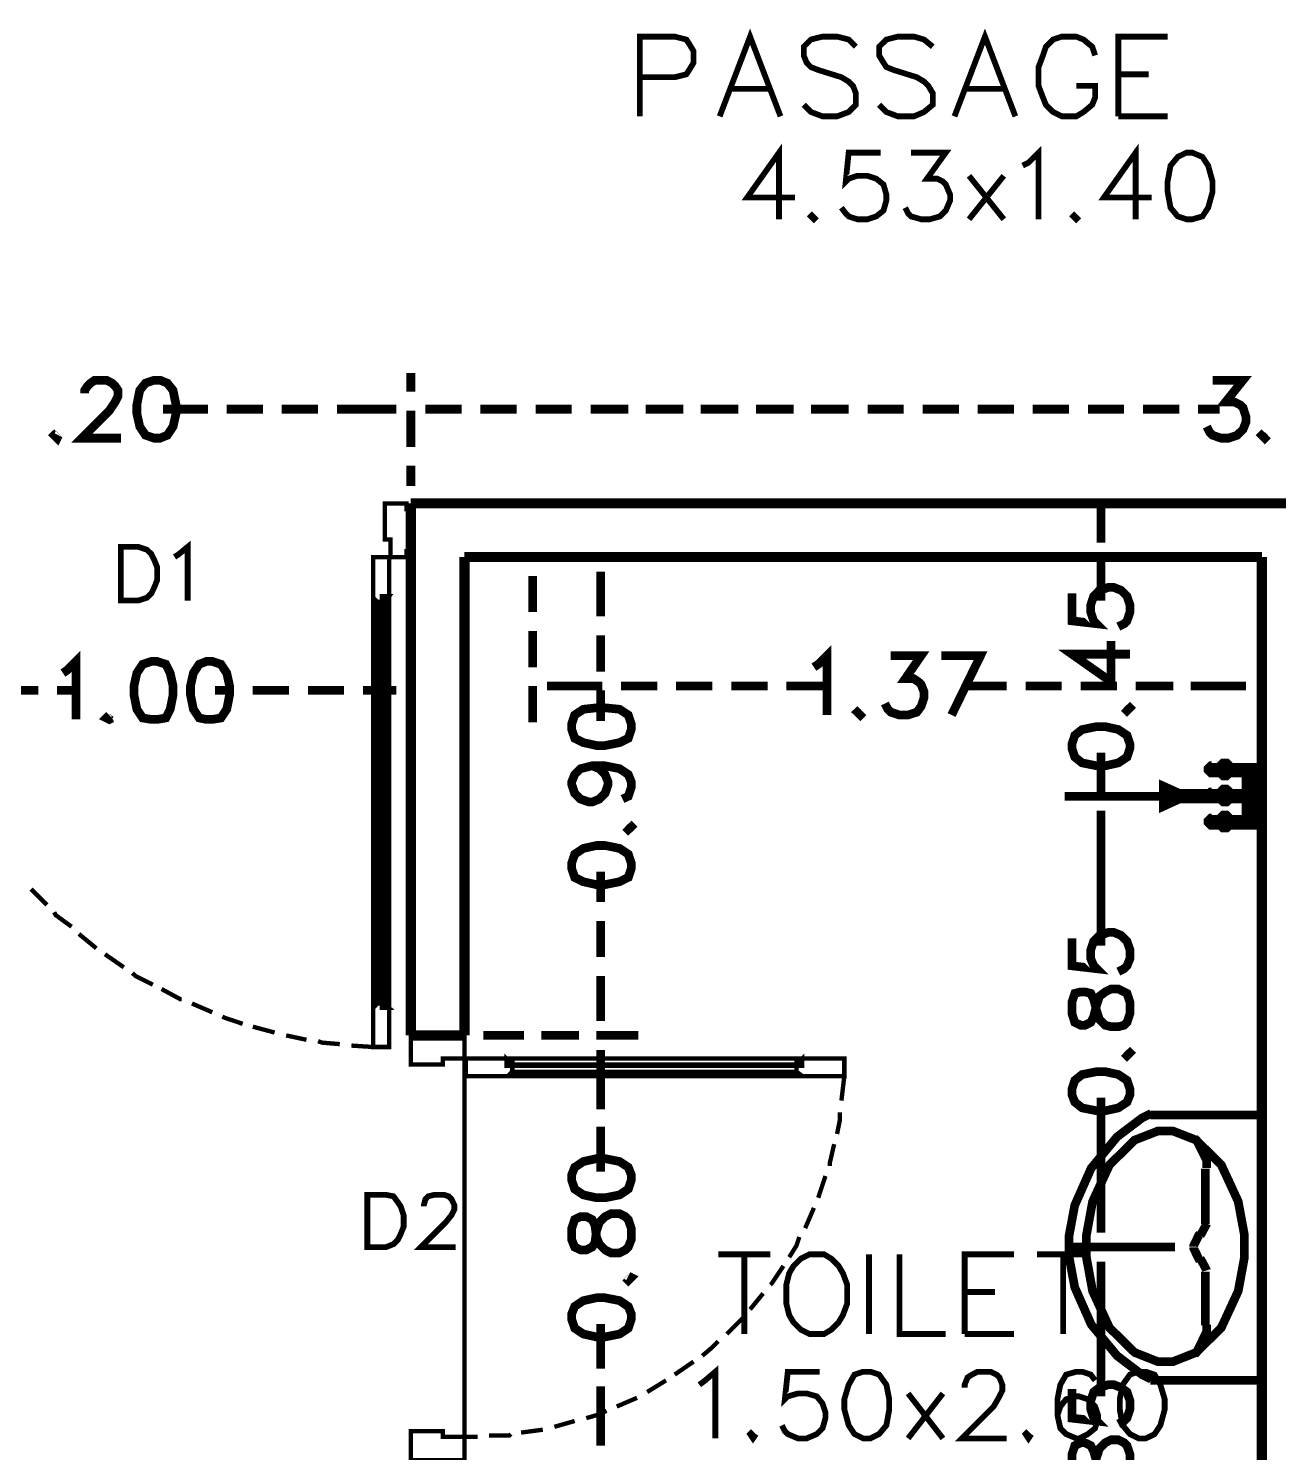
# Model space of a CAD drawing. Extents: x 0.2 to 11.4, y 0.2 to 8.2.
# Drawn here: x 3.969 to 5.406, y 1.827 to 3.464 of the extents above; entities that cross this region are included whole.
import ezdxf

# ---------------------------------------------------------------- set-up
doc = ezdxf.new("R2010")
doc.units = 0
doc.layers.get('0').update_dxf_attribs({"linetype": 'CONTINUOUS'})

msp = doc.modelspace()

# ---------------------------------------------------------------- linework, layer by layer
at = {"color": 0}
for points, const_width in [([(4.67165, 3.36333), (4.67165, 3.45503), (4.71164, 3.45503), (4.72499, 3.45167), (4.72835, 3.44667), (4.73335, 3.43832), (4.73335, 3.42503), (4.72835, 3.41667), (4.72499, 3.41168), (4.71164, 3.40831), (4.67165, 3.40831)], 0.006667), ([(4.76335, 3.36333), (4.79833, 3.45503), (4.83333, 3.36333)], 0.006667), ([(4.91997, 3.44336), (4.91168, 3.45167), (4.89833, 3.45503), (4.88167, 3.45503), (4.86833, 3.45167), (4.86003, 3.44336), (4.86003, 3.43332), (4.86333, 3.42503), (4.86833, 3.41997), (4.87668, 3.41667), (4.90332, 3.40831), (4.91168, 3.40332), (4.91667, 3.39833), (4.91997, 3.38997), (4.91997, 3.37668), (4.91168, 3.36833), (4.89833, 3.36333), (4.88167, 3.36333), (4.86833, 3.36833), (4.86003, 3.37668)], 0.006667), ([(5.00836, 3.44336), (4.99832, 3.45167), (4.98665, 3.45503), (4.96832, 3.45503), (4.95503, 3.45167), (4.94667, 3.44336), (4.94667, 3.43332), (4.95167, 3.42503), (4.95503, 3.41997), (4.96332, 3.41667), (4.99001, 3.40831), (4.99832, 3.40332), (5.00331, 3.39833), (5.00836, 3.38997), (5.00836, 3.37668), (4.99832, 3.36833), (4.98665, 3.36333), (4.96832, 3.36333), (4.95503, 3.36833), (4.94667, 3.37668)], 0.006667), ([(5.03331, 3.36333), (5.06836, 3.45503), (5.10335, 3.36333)], 0.006667), ([(5.19499, 3.43332), (5.19168, 3.44336), (5.18164, 3.45167), (5.17333, 3.45503), (5.15668, 3.45503), (5.14665, 3.45167), (5.13835, 3.44336), (5.13499, 3.43332), (5.12999, 3.41997), (5.12999, 3.39833), (5.13499, 3.38499), (5.13835, 3.37668), (5.14665, 3.36833), (5.15668, 3.36333), (5.17333, 3.36333), (5.18164, 3.36833), (5.19168, 3.37668), (5.19499, 3.38499), (5.19499, 3.39833), (5.17333, 3.39833)], 0.006667), ([(5.22168, 3.36333), (5.22168, 3.45503), (5.27832, 3.45503)], 0.006667), ([(5.22168, 3.41168), (5.25667, 3.41168)], 0.006667), ([(4.77669, 3.39501), (4.81999, 3.39501)], 0.006667), ([(5.04665, 3.39501), (5.09, 3.39501)], 0.006667), ([(5.22168, 3.36333), (5.27832, 3.36333)], 0.006667), ([(4.83165, 3.24501), (4.83165, 3.32167), (4.79497, 3.27001), (4.84999, 3.27001)], 0.006667), ([(4.94835, 3.32167), (4.91168, 3.32167), (4.90831, 3.28836), (4.91168, 3.29167), (4.92165, 3.29497), (4.93332, 3.29497), (4.94336, 3.29167), (4.95167, 3.285), (4.95503, 3.27333), (4.95503, 3.26665), (4.95167, 3.25499), (4.94336, 3.24832), (4.93332, 3.24501), (4.92165, 3.24501), (4.91168, 3.24832), (4.90831, 3.25168), (4.90332, 3.25836)], 0.006667), ([(4.98335, 3.32167), (5.02333, 3.32167), (5.00168, 3.29167), (5.01335, 3.29167), (5.02001, 3.28836), (5.02333, 3.285), (5.02832, 3.27333), (5.02832, 3.26665), (5.02333, 3.25499), (5.01665, 3.24832), (5.00499, 3.24501), (4.99501, 3.24501), (4.98335, 3.24832), (4.97999, 3.25168), (4.97667, 3.25836)], 0.006667), ([(5.11165, 3.30664), (5.11833, 3.31), (5.12999, 3.32167), (5.12999, 3.24501)], 0.006667), ([(5.24164, 3.24501), (5.24164, 3.32167), (5.20503, 3.27001), (5.25999, 3.27001)], 0.006667), ([(5.05003, 3.24501), (5.09, 3.29497)], 0.006667), ([(5.09, 3.24501), (5.05003, 3.29497)], 0.006667), ([(4.87169, 3.25168), (4.86833, 3.24832), (4.87169, 3.24501), (4.875, 3.24832)], 0.006667), ([(5.17333, 3.25168), (5.16997, 3.24832), (5.17333, 3.24501), (5.17665, 3.24832)], 0.006667), ([(4.03331, 3.04497), (4.03331, 3.04833), (4.03668, 3.05333), (4.03999, 3.05664), (4.04497, 3.06), (4.05832, 3.06), (4.065, 3.05664), (4.06836, 3.05333), (4.07167, 3.04833), (4.07167, 3.04167), (4.06836, 3.035), (4.06168, 3.02501), (4.03, 2.99333), (4.07497, 2.99333)], 0.01), ([(4.40831, 3.04665), (4.40831, 3.06836)], 0.01), ([(4.40831, 3.04665), (4.40831, 3.06836)], 0.01), ([(5.33003, 3.06), (5.36501, 3.06), (5.345, 3.035), (5.35499, 3.035), (5.36165, 3.03168), (5.36501, 3.02832), (5.36833, 3.01833), (5.36833, 3.01167), (5.36501, 3.00331), (5.35835, 2.99669), (5.34831, 2.99333), (5.34, 2.99333), (5.33003, 2.99669), (5.32667, 3), (5.32335, 3.00667)], 0.01), ([(4.17503, 3.02669), (4.12332, 3.02669)], 0.01), ([(4.23833, 3.02669), (4.19667, 3.02669)], 0.01), ([(4.30165, 3.02669), (4.25999, 3.02669)], 0.01), ([(4.375, 3.02669), (4.32335, 3.02669)], 0.01), ([(4.39165, 3.02669), (4.375, 3.02669)], 0.01), ([(4.40831, 2.98335), (4.40831, 3.02501)], 0.01), ([(4.40831, 2.98335), (4.40831, 3.02501)], 0.01), ([(4.42503, 3.02669), (4.44168, 3.02669)], 0.01), ([(4.44168, 3.02669), (4.46669, 3.02669)], 0.01), ([(4.48833, 3.02669), (4.53, 3.02669)], 0.01), ([(4.55165, 3.02669), (4.59332, 3.02669)], 0.01), ([(4.61501, 3.02669), (4.65831, 3.02669)], 0.01), ([(4.67833, 3.02669), (4.72168, 3.02669)], 0.01), ([(4.74164, 3.02669), (4.785, 3.02669)], 0.01), ([(4.80501, 3.02669), (4.84831, 3.02669)], 0.01), ([(4.86833, 3.02669), (4.91168, 3.02669)], 0.01), ([(4.93332, 3.02669), (4.97499, 3.02669)], 0.01), ([(4.99669, 3.02669), (5.03836, 3.02669)], 0.01), ([(5.06, 3.02669), (5.10167, 3.02669)], 0.01), ([(5.12332, 3.02669), (5.16499, 3.02669)], 0.01), ([(5.18668, 3.02669), (5.22835, 3.02669)], 0.01), ([(5.25, 3.02669), (5.29167, 3.02669)], 0.01), ([(5.31332, 3.02669), (5.33832, 3.02669)], 0.01), ([(4.00168, 3), (3.99832, 2.99669), (4.00168, 2.99333), (4.00331, 2.99669)], 0.01), ([(5.38997, 3), (5.38667, 2.99669), (5.38997, 2.99333), (5.39333, 2.99669)], 0.01), ([(4.40831, 2.93832), (4.40831, 2.96164)], 0.01), ([(4.40831, 2.93832), (4.40831, 2.96164)], 0.01), ([(4.40831, 2.30664), (4.40831, 2.91835)], 0.011667), ([(5.89333, 2.91835), (4.40831, 2.91835)], 0.011667), ([(4.40831, 2.30664), (4.40831, 2.91835)], 0.01), ([(5.89333, 2.91835), (4.40831, 2.91835)], 0.01), ([(5.20167, 2.88997), (5.20167, 2.92333)], 0.01), ([(5.20167, 2.87332), (5.20167, 2.88997)], 0.01), ([(4.13667, 2.85667), (4.14165, 2.86003), (4.15169, 2.86833), (4.15169, 2.80664)], 0.006667), ([(4.47, 2.30664), (4.47, 2.85667)], 0.011667), ([(5.38667, 2.85667), (4.47, 2.85667)], 0.011667), ([(4.47, 2.30664), (4.47, 2.85667)], 0.01), ([(5.38667, 2.85667), (4.47, 2.85667)], 0.01), ([(4.56836, 2.85667), (4.60835, 2.85667)], 0.01), ([(4.62999, 2.85667), (4.66997, 2.85667)], 0.01), ([(5.30664, 2.85667), (5.16, 2.85667)], 0.01), ([(5.20167, 2.85667), (5.20167, 2.80664)], 0.01), ([(5.38667, 1.26834), (5.38667, 2.85667)], 0.011667), ([(5.38667, 1.26834), (5.38667, 2.85667)], 0.01), ([(4.40831, 2.83501), (4.40831, 2.78999)], 0.01), ([(4.54833, 2.83501), (4.54833, 2.79335)], 0.01), ([(4.62668, 2.84), (4.62668, 2.82335)], 0.01), ([(5.38667, 2.83501), (5.38667, 2.79335)], 0.01), ([(4.62668, 2.82335), (4.62668, 2.78836)], 0.01), ([(5.16835, 2.815), (5.16835, 2.78331), (5.19667, 2.78), (5.19336, 2.78331), (5.19, 2.79335), (5.19, 2.80165), (5.19336, 2.81168), (5.19997, 2.81836), (5.21001, 2.82167), (5.21669, 2.82167), (5.22499, 2.81836), (5.23167, 2.81168), (5.23503, 2.80165), (5.23503, 2.79335), (5.23167, 2.78331), (5.22835, 2.78), (5.22168, 2.77669)], 0.01), ([(4.36501, 2.33832), (4.36501, 2.81)], 0.005), ([(4.37001, 2.34332), (4.37001, 2.80501)], 0.005), ([(4.38336, 2.81168), (4.38336, 2.80501), (4.37831, 2.80501), (4.37831, 2.81168), (4.38336, 2.81168), (4.37831, 2.80501)], 0.005), ([(4.37831, 2.81168), (4.38336, 2.80501)], 0.005), ([(4.37831, 2.33832), (4.38336, 2.34332), (4.38336, 2.80832)], 0.005), ([(4.40831, 2.77001), (4.40831, 2.72667)], 0.01), ([(4.54833, 2.77165), (4.54833, 2.72999)], 0.01), ([(4.62668, 2.76665), (4.62668, 2.72499)], 0.01), ([(5.38667, 2.77165), (5.38667, 2.72999)], 0.01), ([(4.87169, 2.72999), (4.87668, 2.73335), (4.88667, 2.74333), (4.88667, 2.67503)], 0.01), ([(5.23503, 2.74501), (5.16835, 2.74501), (5.21332, 2.71332), (5.21332, 2.75999)], 0.01), ([(4.00836, 2.72331), (4.01335, 2.72667), (4.02333, 2.73665), (4.02333, 2.66997)], 0.01), ([(4.96001, 2.74333), (4.99501, 2.74333), (4.97667, 2.71669), (4.98665, 2.71669), (4.99164, 2.71332), (4.99501, 2.71001), (4.99832, 2.70167), (4.99832, 2.69499), (4.99501, 2.685), (4.99001, 2.67833), (4.97999, 2.67503), (4.97, 2.67503), (4.96001, 2.67833), (4.95665, 2.68164), (4.95335, 2.68832)], 0.01), ([(5.01833, 2.74333), (5.06332, 2.74333), (5.03, 2.67503)], 0.01), ([(3.93832, 2.70335), (3.97999, 2.70335)], 0.01), ([(4.00168, 2.70335), (4.02333, 2.70335)], 0.01), ([(4.20503, 2.70335), (4.18332, 2.70335)], 0.01), ([(4.26833, 2.70335), (4.22667, 2.70335)], 0.01), ([(4.33165, 2.70335), (4.28999, 2.70335)], 0.01), ([(4.375, 2.70335), (4.35335, 2.70335)], 0.01), ([(4.39165, 2.70335), (4.375, 2.70335)], 0.01), ([(4.40831, 2.70665), (4.40831, 2.66)], 0.01), ([(4.54833, 2.70833), (4.54833, 2.66667)], 0.01), ([(4.565, 2.70833), (4.58165, 2.70833)], 0.01), ([(4.58165, 2.70833), (4.62831, 2.70833)], 0.01), ([(4.62668, 2.70335), (4.62668, 2.66835)], 0.01), ([(4.65001, 2.70833), (4.69168, 2.70833)], 0.01), ([(4.71332, 2.70833), (4.75499, 2.70833)], 0.01), ([(4.77669, 2.70833), (4.81836, 2.70833)], 0.01), ([(4.84, 2.70833), (4.88667, 2.70833)], 0.01), ([(5.09332, 2.70833), (5.04665, 2.70833)], 0.01), ([(5.15668, 2.70833), (5.11501, 2.70833)], 0.01), ([(5.22, 2.70833), (5.17833, 2.70833)], 0.01), ([(5.285, 2.70833), (5.24164, 2.70833)], 0.01), ([(5.35167, 2.70833), (5.30501, 2.70833)], 0.01), ([(5.36833, 2.70833), (5.35167, 2.70833)], 0.01), ([(5.38667, 2.70833), (5.38667, 2.66667)], 0.01), ([(4.92503, 2.68164), (4.92165, 2.67833), (4.92503, 2.67503), (4.92833, 2.67833)], 0.01), ([(5.22835, 2.68332), (5.23167, 2.68001), (5.23503, 2.68332), (5.23167, 2.68668)], 0.01), ([(4.06168, 2.67503), (4.05832, 2.67165), (4.06168, 2.66997), (4.065, 2.67165)], 0.01), ([(5.20167, 2.58165), (5.20167, 2.63167)], 0.01), ([(4.61664, 2.61664), (4.625, 2.61333), (4.63167, 2.60667), (4.63499, 2.59831), (4.63499, 2.595), (4.63167, 2.58501), (4.625, 2.57835), (4.61664, 2.57497), (4.61333, 2.57497), (4.60335, 2.57835), (4.59668, 2.58501), (4.59332, 2.595), (4.59332, 2.59831), (4.59668, 2.60667), (4.60335, 2.61333), (4.61664, 2.61664), (4.63167, 2.61664), (4.64833, 2.61333), (4.65831, 2.60667), (4.66168, 2.59831), (4.66168, 2.59169), (4.65831, 2.58165), (4.65169, 2.57835)], 0.01), ([(5.32915, 2.61664), (5.32807, 2.61664), (5.32497, 2.61356), (5.32497, 2.61253), (5.32497, 2.61149), (5.32807, 2.60835), (5.32915, 2.60835)], 0.01), ([(5.33832, 2.61501), (5.32835, 2.61501)], 0.01), ([(5.33832, 2.61664), (5.34332, 2.61165), (5.33832, 2.60667)], 0.01), ([(5.34831, 2.61664), (5.34332, 2.61165), (5.34831, 2.60667)], 0.01), ([(5.36833, 2.61501), (5.34999, 2.61501)], 0.01), ([(5.36833, 2.54833), (5.36833, 2.61501), (5.36833, 2.60835)], 0.01), ([(5.36833, 2.61501), (5.36833, 2.59831)], 0.01), ([(5.375, 2.61501), (5.36833, 2.61501), (5.38336, 2.61501)], 0.01), ([(5.375, 2.54833), (5.375, 2.61501)], 0.01), ([(5.38336, 2.59831), (5.38336, 2.61501)], 0.01), ([(5.33832, 2.60835), (5.32835, 2.60835)], 0.01), ([(5.36833, 2.60835), (5.34999, 2.60835)], 0.01), ([(5.36833, 2.59831), (5.38336, 2.59831)], 0.01), ([(5.37999, 2.58501), (5.37999, 2.59831)], 0.01), ([(5.38336, 2.56), (5.38336, 2.60335)], 0.01), ([(5.29167, 2.57835), (5.27333, 2.56999), (5.27333, 2.59332), (5.29167, 2.58501)], 0.01), ([(5.33664, 2.58501), (5.29167, 2.58501)], 0.01), ([(5.32915, 2.58664), (5.32807, 2.58664), (5.32497, 2.58356), (5.32497, 2.58251), (5.32497, 2.58149), (5.32807, 2.57835), (5.32915, 2.57835)], 0.01), ([(5.33832, 2.58501), (5.32835, 2.58501)], 0.01), ([(5.33832, 2.58664), (5.34332, 2.58165), (5.33832, 2.57667)], 0.01), ([(5.34831, 2.58664), (5.34332, 2.58165), (5.34831, 2.57667)], 0.01), ([(5.36833, 2.58501), (5.34999, 2.58501)], 0.01), ([(5.38336, 2.58501), (5.36833, 2.58501), (5.34999, 2.58501)], 0.01), ([(5.375, 2.58664), (5.38667, 2.58664), (5.38667, 2.57667)], 0.01), ([(5.30664, 2.58165), (5.16, 2.58165)], 0.01), ([(5.25168, 2.58165), (5.16, 2.58165)], 0.01), ([(5.33664, 2.57835), (5.29167, 2.57835)], 0.01), ([(5.33832, 2.57835), (5.32835, 2.57835)], 0.01), ([(5.36833, 2.57835), (5.34999, 2.57835)], 0.01), ([(5.38336, 2.57835), (5.36833, 2.57835), (5.34999, 2.57835)], 0.01), ([(5.375, 2.57667), (5.38667, 2.57667)], 0.01), ([(5.37999, 2.565), (5.37999, 2.57835)], 0.01), ([(4.655, 2.54665), (4.65831, 2.54335), (4.66168, 2.54665), (4.65831, 2.55003)], 0.01), ([(5.20167, 2.565), (5.20167, 2.54833)], 0.01), ([(5.20167, 2.565), (5.20167, 2.54833)], 0.01), ([(5.32915, 2.55664), (5.32807, 2.55664), (5.32497, 2.55354), (5.32497, 2.55251), (5.32497, 2.55149), (5.32807, 2.54833), (5.32915, 2.54833)], 0.01), ([(5.33832, 2.55501), (5.32835, 2.55501)], 0.01), ([(5.33832, 2.55664), (5.34332, 2.55165), (5.33832, 2.54665)], 0.01), ([(5.34831, 2.55664), (5.34332, 2.55165), (5.34831, 2.54665)], 0.01), ([(5.36833, 2.55501), (5.34999, 2.55501)], 0.01), ([(5.375, 2.54833), (5.36833, 2.54833), (5.36833, 2.55501)], 0.01), ([(5.20167, 2.54833), (5.20167, 2.51497)], 0.01), ([(5.20167, 2.54833), (5.20167, 2.41)], 0.01), ([(5.33832, 2.54833), (5.32835, 2.54833)], 0.01), ([(5.36833, 2.54833), (5.34999, 2.54833)], 0.01), ([(4.62668, 2.46001), (4.62668, 2.49501)], 0.01), ([(3.97168, 2.47499), (3.99001, 2.45665)], 0.005), ([(3.99832, 2.44835), (4, 2.44499), (4.01833, 2.43164)], 0.005), ([(4.62668, 2.39665), (4.62668, 2.43832)], 0.01), ([(4.02669, 2.42333), (4.04497, 2.40831), (4.04665, 2.40668)], 0.005), ([(5.16835, 2.41835), (5.16835, 2.38667), (5.19667, 2.38336), (5.19336, 2.38667), (5.19, 2.39501), (5.19, 2.405), (5.19336, 2.41499), (5.19997, 2.42165), (5.21001, 2.42503), (5.21669, 2.42503), (5.22499, 2.42165), (5.23167, 2.41499), (5.23503, 2.405), (5.23503, 2.39501), (5.23167, 2.38667), (5.22835, 2.38336), (5.22168, 2.37999)], 0.01), ([(4.05664, 2.40001), (4.07835, 2.38499)], 0.005), ([(4.08832, 2.37831), (4.09169, 2.375), (4.11165, 2.36501)], 0.005), ([(4.62668, 2.34), (4.62668, 2.375)], 0.01), ([(4.12169, 2.36003), (4.14333, 2.34831), (4.14501, 2.34831)], 0.005), ([(4.15668, 2.34332), (4.18001, 2.33333)], 0.005), ([(4.38336, 2.33832), (4.38336, 2.34332), (4.37831, 2.34332), (4.37831, 2.33832), (4.38336, 2.33832), (4.37831, 2.34332)], 0.005), ([(4.62668, 2.32335), (4.62668, 2.34)], 0.01), ([(4.19168, 2.32835), (4.19499, 2.32667), (4.215, 2.31999)], 0.005), ([(4.22667, 2.31668), (4.25168, 2.31)], 0.005), ([(4.26497, 2.30664), (4.28836, 2.30165)], 0.005), ([(4.47, 2.30664), (4.40831, 2.30664)], 0.011667), ([(4.47, 2.30664), (4.40831, 2.30664)], 0.01), ([(4.47, 1.81836), (4.47, 2.30664)], 0.005), ([(4.49164, 2.30664), (4.53836, 2.30664)], 0.01), ([(4.49164, 2.30664), (4.53836, 2.30664)], 0.01), ([(4.55832, 2.30664), (4.60167, 2.30664)], 0.01), ([(4.55832, 2.30664), (4.60167, 2.30664)], 0.01), ([(4.62169, 2.30664), (4.66997, 2.30664)], 0.01), ([(4.62169, 2.30664), (4.66997, 2.30664)], 0.01), ([(4.30165, 2.30003), (4.30664, 2.29833), (4.32667, 2.29665)], 0.005), ([(4.34, 2.29497), (4.36501, 2.29335)], 0.005), ([(4.62668, 2.28999), (4.62668, 2.27333)], 0.01), ([(5.22835, 2.28668), (5.23167, 2.28331), (5.23503, 2.28668), (5.23167, 2.28999)], 0.01), ([(4.51833, 2.28), (4.52501, 2.28), (4.52501, 2.27333), (4.51833, 2.27333), (4.51833, 2.28), (4.52501, 2.27333)], 0.005), ([(4.51833, 2.27333), (4.52501, 2.28)], 0.005), ([(4.85835, 2.27333), (4.85167, 2.28), (4.52501, 2.28)], 0.005), ([(4.62668, 2.27333), (4.62668, 2.22168)], 0.01), ([(4.85835, 2.28), (4.85167, 2.28), (4.85167, 2.27333), (4.85835, 2.27333), (4.85835, 2.28), (4.85167, 2.27333)], 0.005), ([(4.85835, 2.25999), (4.52001, 2.25999)], 0.005), ([(4.85167, 2.26497), (4.52501, 2.26497)], 0.005), ([(4.90668, 2.25999), (4.90332, 2.23167)], 0.005), ([(5.20167, 2.09668), (5.20167, 2.23503)], 0.01), ([(4.90169, 2.21832), (4.90169, 2.21001), (4.89833, 2.19336)], 0.005), ([(5.25944, 2.21696), (5.24886, 2.21169), (5.22021, 2.19), (5.19049, 2.15403), (5.17156, 2.11133), (5.16499, 2.07601), (5.16499, 2.06418), (5.16499, 2.0524), (5.17156, 2.01708), (5.19049, 1.97433), (5.22021, 1.93838), (5.24886, 1.91661), (5.25944, 1.91135)], 0.01), ([(5.25836, 2.215), (5.38667, 2.215)], 0.01), ([(5.38667, 2.215), (5.38667, 1.91)], 0.01), ([(4.62668, 2.20167), (4.62668, 2.15001)], 0.01), ([(4.89501, 2.18164), (4.88997, 2.16), (4.88997, 2.15668)], 0.005), ([(5.32335, 2.15408), (5.32335, 2.16271), (5.31164, 2.18619), (5.3094, 2.18847)], 0.01), ([(4.88499, 2.14501), (4.87668, 2.12001)], 0.005), ([(5.32167, 2.15332), (5.32167, 2.09)], 0.01), ([(4.42333, 2.11003), (4.42333, 2.11165), (4.42503, 2.11833), (4.42833, 2.12169), (4.435, 2.12332), (4.44667, 2.12332), (4.45167, 2.12169), (4.45503, 2.11833), (4.45833, 2.11165), (4.45833, 2.10667), (4.45503, 2.09999), (4.44835, 2.09169), (4.41997, 2.06332), (4.46001, 2.06332)], 0.006667), ([(4.87169, 2.10835), (4.86165, 2.08501)], 0.005), ([(5.20167, 2.08003), (5.20167, 2.09668)], 0.01), ([(5.31526, 2.07801), (5.31424, 2.0771), (5.30843, 2.06511), (5.30838, 2.06369)], 0.01), ([(5.31592, 2.07682), (5.31668, 2.07785), (5.32269, 2.08897), (5.32308, 2.09017)], 0.01), ([(4.85499, 2.07497), (4.85167, 2.065), (4.84332, 2.05165)], 0.005), ([(5.28668, 2.06332), (5.16, 2.06332)], 0.01), ([(5.28668, 2.06332), (5.16, 2.06332)], 0.01), ([(5.30838, 2.06299), (5.30843, 2.06164), (5.31424, 2.04953), (5.31526, 2.04861)], 0.01), ([(4.76167, 2.05501), (4.82167, 2.05501)], 0.006667), ([(4.79167, 2.05501), (4.79167, 1.96332)], 0.006667), ([(4.935, 1.96332), (4.935, 2.05501)], 0.006667), ([(4.97, 2.05501), (4.97, 1.96332), (5.02333, 1.96332)], 0.006667), ([(5.04497, 1.96332), (5.04497, 2.05501), (5.10167, 2.05501)], 0.006667), ([(5.12831, 2.05501), (5.18832, 2.05501)], 0.006667), ([(5.15831, 2.05501), (5.15831, 1.96332)], 0.006667), ([(5.20167, 2.04665), (5.20167, 2.02832)], 0.01), ([(5.32308, 2.03646), (5.32269, 2.03771), (5.31668, 2.04889), (5.31592, 2.04986)], 0.01), ([(4.655, 2.02832), (4.65831, 2.02501), (4.66168, 2.02832), (4.65831, 2.03)], 0.01), ([(4.83664, 2.04167), (4.82335, 2.02165), (4.82167, 2.02001)], 0.005), ([(5.20167, 2.02832), (5.20167, 1.89165)], 0.01), ([(5.32167, 1.97331), (5.32167, 2.035)], 0.01), ([(5.04497, 2.01167), (5.08003, 2.01167)], 0.006667), ([(4.81332, 2.00999), (4.79833, 1.99164)], 0.005), ([(4.78999, 1.98167), (4.77165, 1.96332)], 0.005), ([(4.62668, 1.92333), (4.62668, 1.97499)], 0.01), ([(5.04497, 1.96332), (5.10167, 1.96332)], 0.006667), ([(5.3094, 1.93989), (5.31164, 1.94222), (5.32335, 1.96631), (5.32335, 1.97428)], 0.01), ([(4.76167, 1.95503), (4.75331, 1.94667), (4.74333, 1.93832)], 0.005), ([(4.73335, 1.93164), (4.71164, 1.91667)], 0.005), ([(4.74001, 1.905), (4.74669, 1.91), (4.75836, 1.91997), (4.75836, 1.84332)], 0.006667), ([(4.87831, 1.91997), (4.84169, 1.91997), (4.83832, 1.88835), (4.84169, 1.89165), (4.85335, 1.89501), (4.86333, 1.89501), (4.875, 1.89165), (4.88167, 1.88336), (4.88499, 1.87332), (4.88499, 1.86664), (4.88167, 1.85499), (4.875, 1.84831), (4.86333, 1.84332), (4.85335, 1.84332), (4.84169, 1.84831), (4.83832, 1.85167), (4.83501, 1.85835)], 0.006667), ([(5.04497, 1.90169), (5.04497, 1.905), (5.04833, 1.91336), (5.05333, 1.91667), (5.06, 1.91997), (5.07497, 1.91997), (5.08165, 1.91667), (5.08501, 1.91336), (5.08832, 1.905), (5.08832, 1.89833), (5.08501, 1.89165), (5.07835, 1.87999), (5.04167, 1.84332), (5.09332, 1.84332)], 0.006667), ([(5.19499, 1.91), (5.19, 1.91667), (5.18001, 1.91997), (5.17333, 1.91997), (5.16168, 1.91667), (5.155, 1.905), (5.15169, 1.88835), (5.15169, 1.87001), (5.155, 1.85499), (5.16168, 1.84831), (5.17333, 1.84332), (5.17665, 1.84332), (5.18668, 1.84831), (5.19499, 1.85499), (5.19835, 1.86664), (5.19835, 1.87001), (5.19499, 1.87999), (5.18668, 1.88835), (5.17665, 1.89165), (5.17333, 1.89165), (5.16168, 1.88835), (5.155, 1.87999), (5.15169, 1.87001)], 0.006667), ([(4.62668, 1.85167), (4.62668, 1.90332)], 0.01), ([(4.70167, 1.91), (4.68001, 1.89665)], 0.005), ([(5.16835, 1.90001), (5.16835, 1.86664), (5.19667, 1.86333), (5.19336, 1.86664), (5.19, 1.87668), (5.19, 1.88667), (5.19336, 1.89665), (5.19997, 1.90169), (5.21001, 1.905), (5.21669, 1.905), (5.22499, 1.90169), (5.23167, 1.89665), (5.23503, 1.88667), (5.23503, 1.87668), (5.23167, 1.86664), (5.22835, 1.86333), (5.22168, 1.86003)], 0.01), ([(5.38667, 1.91), (5.25836, 1.91)], 0.01), ([(4.66835, 1.88997), (4.64501, 1.87999)], 0.005), ([(4.97999, 1.84332), (5.02001, 1.89501)], 0.006667), ([(5.02001, 1.84332), (4.97999, 1.89501)], 0.006667), ([(4.63336, 1.875), (4.62169, 1.87001), (4.61003, 1.86664)], 0.005), ([(4.52333, 1.84831), (4.52165, 1.84668), (4.49832, 1.84668)], 0.005), ([(4.56, 1.85335), (4.535, 1.84999)], 0.005), ([(4.59668, 1.86333), (4.57335, 1.85667)], 0.005), ([(4.62668, 1.83501), (4.62668, 1.85167)], 0.01), ([(4.80165, 1.85167), (4.79833, 1.84831), (4.80165, 1.84332), (4.80501, 1.84831)], 0.006667), ([(5.11833, 1.85167), (5.11501, 1.84831), (5.11833, 1.84332), (5.12169, 1.84831)], 0.006667), ([(4.48503, 1.845), (4.47, 1.845)], 0.005), ([(5.19667, 1.81668), (5.19336, 1.82835), (5.19, 1.83501), (5.18332, 1.83832), (5.17833, 1.83832), (5.17165, 1.83501), (5.16835, 1.82497), (5.16835, 1.81332)], 0.01), ([(5.19667, 1.82167), (5.19997, 1.83165), (5.20665, 1.83832), (5.21332, 1.84169), (5.22168, 1.84169), (5.22835, 1.83832), (5.23167, 1.83501), (5.23503, 1.82497), (5.23503, 1.81332)], 0.01)]:
    msp.add_lwpolyline(points, dxfattribs=dict(at, const_width=const_width))
for points, const_width in [([(5.30003, 3.32167), (5.28999, 3.31668), (5.28168, 3.30664), (5.27832, 3.28836), (5.27832, 3.27669), (5.28168, 3.25836), (5.28999, 3.24832), (5.30003, 3.24501), (5.30664, 3.24501), (5.31836, 3.24832), (5.32497, 3.25836), (5.33003, 3.27669), (5.33003, 3.28836), (5.32497, 3.30664), (5.31836, 3.31668), (5.30664, 3.32167), (5.30003, 3.32167)], 0.006667), ([(4.11333, 3.06), (4.10335, 3.05664), (4.09668, 3.04833), (4.09332, 3.03168), (4.09332, 3.02165), (4.09668, 3.00667), (4.10335, 2.99669), (4.11333, 2.99333), (4.12001, 2.99333), (4.12831, 2.99669), (4.13499, 3.00667), (4.13835, 3.02165), (4.13835, 3.03168), (4.13499, 3.04833), (4.12831, 3.05664), (4.12001, 3.06), (4.11333, 3.06)], 0.01), ([(4.37831, 2.90831), (4.37831, 2.91835), (4.40332, 2.91835), (4.40332, 2.91168), (4.40831, 2.91168), (4.40831, 2.86333), (4.40332, 2.86333), (4.40332, 2.85667), (4.38499, 2.85667), (4.38499, 2.87668), (4.37831, 2.87668), (4.37831, 2.90831)], 0.005), ([(4.07497, 2.80664), (4.07497, 2.86833), (4.095, 2.86833), (4.10499, 2.86501), (4.11003, 2.86003), (4.11333, 2.85335), (4.11664, 2.845), (4.11664, 2.83003), (4.11333, 2.82167), (4.11003, 2.815), (4.10499, 2.81), (4.095, 2.80664), (4.07497, 2.80664)], 0.006667), ([(4.36501, 2.81), (4.37001, 2.80501), (4.375, 2.80501), (4.375, 2.81168), (4.38336, 2.81168), (4.38336, 2.85667), (4.36501, 2.85667), (4.36501, 2.81)], 0.005), ([(4.37831, 2.81168), (4.37831, 2.33832), (4.375, 2.33832), (4.375, 2.81168), (4.37831, 2.81168)], 0.005), ([(4.11003, 2.73665), (4.09999, 2.73335), (4.09332, 2.72331), (4.09, 2.70833), (4.09, 2.69835), (4.09332, 2.68164), (4.09999, 2.67165), (4.11003, 2.66997), (4.11664, 2.66997), (4.12668, 2.67165), (4.13167, 2.68164), (4.13499, 2.69835), (4.13499, 2.70833), (4.13167, 2.72331), (4.12668, 2.73335), (4.11664, 2.73665), (4.11003, 2.73665)], 0.01), ([(4.17333, 2.73665), (4.16499, 2.73335), (4.15831, 2.72331), (4.155, 2.70833), (4.155, 2.69835), (4.15831, 2.68164), (4.16499, 2.67165), (4.17333, 2.66997), (4.18001, 2.66997), (4.19, 2.67165), (4.19667, 2.68164), (4.19997, 2.69835), (4.19997, 2.70833), (4.19667, 2.72331), (4.19, 2.73335), (4.18001, 2.73665), (4.17333, 2.73665)], 0.01), ([(4.59332, 2.65831), (4.59668, 2.64833), (4.60667, 2.64333), (4.62169, 2.63997), (4.63167, 2.63997), (4.64833, 2.64333), (4.65831, 2.64833), (4.66168, 2.65831), (4.66168, 2.66499), (4.65831, 2.67503), (4.64833, 2.68164), (4.63167, 2.68332), (4.62169, 2.68332), (4.60667, 2.68164), (4.59668, 2.67503), (4.59332, 2.66499), (4.59332, 2.65831)], 0.01), ([(5.16835, 2.63667), (5.17165, 2.62668), (5.18001, 2.62001), (5.19667, 2.61664), (5.20665, 2.61664), (5.22168, 2.62001), (5.23167, 2.62668), (5.23503, 2.63667), (5.23503, 2.64165), (5.23167, 2.65169), (5.22168, 2.65831), (5.20665, 2.66168), (5.19667, 2.66168), (5.18001, 2.65831), (5.17165, 2.65169), (5.16835, 2.64165), (5.16835, 2.63667)], 0.01), ([(5.35167, 2.61253), (5.35167, 2.61442), (5.34603, 2.62001), (5.34418, 2.62001), (5.34229, 2.62001), (5.33664, 2.61442), (5.33664, 2.61253), (5.33664, 2.61068), (5.34229, 2.60499), (5.34418, 2.60499), (5.34603, 2.60499), (5.35167, 2.61068), (5.35167, 2.61253)], 0.01), ([(5.36833, 2.61501), (5.36833, 2.61501)], 0.01), ([(5.36833, 2.60835), (5.36833, 2.60835)], 0.01), ([(5.35167, 2.58251), (5.35167, 2.58442), (5.34603, 2.59), (5.34418, 2.59), (5.34229, 2.59), (5.33664, 2.58442), (5.33664, 2.58251), (5.33664, 2.58068), (5.34229, 2.57497), (5.34418, 2.57497), (5.34603, 2.57497), (5.35167, 2.58068), (5.35167, 2.58251)], 0.01), ([(5.35167, 2.55251), (5.35167, 2.55442), (5.34603, 2.56), (5.34418, 2.56), (5.34229, 2.56), (5.33664, 2.55442), (5.33664, 2.55251), (5.33664, 2.55067), (5.34229, 2.54497), (5.34418, 2.54497), (5.34603, 2.54497), (5.35167, 2.55067), (5.35167, 2.55251)], 0.01), ([(5.38336, 2.54833), (5.36833, 2.54833), (5.36833, 2.565), (5.38336, 2.565), (5.38336, 2.54833)], 0.01), ([(5.36833, 2.55501), (5.36833, 2.55501)], 0.01), ([(5.36833, 2.54833), (5.36833, 2.54833)], 0.01), ([(4.59332, 2.49832), (4.59668, 2.48833), (4.60667, 2.48335), (4.62169, 2.47999), (4.63167, 2.47999), (4.64833, 2.48335), (4.65831, 2.48833), (4.66168, 2.49832), (4.66168, 2.50499), (4.65831, 2.51497), (4.64833, 2.52165), (4.63167, 2.52501), (4.62169, 2.52501), (4.60667, 2.52165), (4.59668, 2.51497), (4.59332, 2.50499), (4.59332, 2.49832)], 0.01), ([(5.16835, 2.33165), (5.17165, 2.32167), (5.17833, 2.31836), (5.18332, 2.31836), (5.19, 2.32167), (5.19336, 2.32835), (5.19667, 2.34169), (5.19997, 2.35167), (5.20665, 2.35667), (5.21332, 2.36003), (5.22168, 2.36003), (5.22835, 2.35667), (5.23167, 2.35499), (5.23503, 2.345), (5.23503, 2.33165), (5.23167, 2.32167), (5.22835, 2.31836), (5.22168, 2.31668), (5.21332, 2.31668), (5.20665, 2.31836), (5.19997, 2.32497), (5.19667, 2.33501), (5.19336, 2.34831), (5.19, 2.35499), (5.18332, 2.35667), (5.17833, 2.35667), (5.17165, 2.35499), (5.16835, 2.345), (5.16835, 2.33165)], 0.01), ([(4.36501, 2.33832), (4.37001, 2.34332), (4.375, 2.34332), (4.375, 2.33832), (4.38336, 2.33832), (4.38336, 2.29335), (4.36501, 2.29335), (4.36501, 2.33832)], 0.005), ([(4.40831, 2.30664), (4.40831, 2.27333), (4.44499, 2.27333), (4.44499, 2.28), (4.47, 2.28), (4.47, 2.30664), (4.40831, 2.30664)], 0.005), ([(4.47, 2.28), (4.47, 2.28)], 0.005), ([(4.52001, 2.25999), (4.52501, 2.26497), (4.52501, 2.27165), (4.51833, 2.27165), (4.51833, 2.28), (4.47168, 2.28), (4.47168, 2.25999), (4.52001, 2.25999)], 0.005), ([(4.51833, 2.27333), (4.85835, 2.27333), (4.85835, 2.27165), (4.51833, 2.27165), (4.51833, 2.27333)], 0.005), ([(4.85835, 2.25999), (4.85167, 2.26497), (4.85167, 2.27165), (4.85835, 2.27165), (4.85835, 2.28), (4.90668, 2.28), (4.90668, 2.25999), (4.85835, 2.25999)], 0.005), ([(5.16835, 2.23833), (5.17165, 2.22999), (5.18001, 2.22331), (5.19667, 2.22), (5.20665, 2.22), (5.22168, 2.22331), (5.23167, 2.22999), (5.23503, 2.23833), (5.23503, 2.24501), (5.23167, 2.25499), (5.22168, 2.26167), (5.20665, 2.26497), (5.19667, 2.26497), (5.18001, 2.26167), (5.17165, 2.25499), (5.16835, 2.24501), (5.16835, 2.23833)], 0.01), ([(5.27582, 2.19667), (5.26699, 2.19667), (5.24046, 2.18631), (5.21158, 2.15788), (5.19211, 2.11578), (5.185, 2.0771), (5.185, 2.06418), (5.185, 2.05132), (5.19211, 2.01264), (5.21158, 1.97049), (5.24046, 1.94211), (5.26699, 1.93164), (5.27582, 1.93164), (5.28461, 1.93164), (5.31114, 1.94211), (5.34, 1.97049), (5.35949, 2.01264), (5.36664, 2.05132), (5.36664, 2.06418), (5.36664, 2.0771), (5.35949, 2.11578), (5.34, 2.15788), (5.31114, 2.18631), (5.28461, 2.19667), (5.27582, 2.19667)], 0.01), ([(4.59332, 2.13997), (4.59668, 2.12999), (4.60667, 2.12332), (4.62169, 2.12001), (4.63167, 2.12001), (4.64833, 2.12332), (4.65831, 2.12999), (4.66168, 2.13997), (4.66168, 2.14665), (4.65831, 2.155), (4.64833, 2.16168), (4.63167, 2.16499), (4.62169, 2.16499), (4.60667, 2.16168), (4.59668, 2.155), (4.59332, 2.14665), (4.59332, 2.13997)], 0.01), ([(4.35835, 2.06332), (4.35835, 2.12332), (4.37999, 2.12332), (4.38835, 2.12169), (4.39333, 2.11501), (4.39665, 2.11003), (4.40001, 2.09999), (4.40001, 2.08664), (4.39665, 2.07835), (4.39333, 2.07167), (4.38835, 2.06668), (4.37999, 2.06332), (4.35835, 2.06332)], 0.006667), ([(4.59332, 2.07167), (4.59668, 2.06332), (4.60335, 2.06), (4.61003, 2.06), (4.61664, 2.06332), (4.62001, 2.06836), (4.62169, 2.08165), (4.625, 2.09169), (4.63167, 2.09831), (4.63835, 2.10167), (4.64833, 2.10167), (4.655, 2.09831), (4.65831, 2.095), (4.66168, 2.08501), (4.66168, 2.07167), (4.65831, 2.06332), (4.655, 2.06), (4.64833, 2.05664), (4.63835, 2.05664), (4.63167, 2.06), (4.625, 2.06668), (4.62169, 2.07497), (4.62001, 2.08832), (4.61664, 2.095), (4.61003, 2.09831), (4.60335, 2.09831), (4.59668, 2.095), (4.59332, 2.08501), (4.59332, 2.07167)], 0.01), ([(4.86664, 2.05501), (4.85667, 2.05003), (4.84831, 2.04167), (4.84332, 2.03331), (4.84, 2.02001), (4.84, 1.99832), (4.84332, 1.98503), (4.84831, 1.97667), (4.85667, 1.96832), (4.86664, 1.96332), (4.88336, 1.96332), (4.89165, 1.96832), (4.90001, 1.97667), (4.905, 1.98503), (4.91, 1.99832), (4.91, 2.02001), (4.905, 2.03331), (4.90001, 2.04167), (4.89165, 2.05003), (4.88336, 2.05501), (4.86664, 2.05501)], 0.006667), ([(4.59332, 1.97999), (4.59668, 1.97), (4.60667, 1.96332), (4.62169, 1.96001), (4.63167, 1.96001), (4.64833, 1.96332), (4.65831, 1.97), (4.66168, 1.97999), (4.66168, 1.98665), (4.65831, 1.99501), (4.64833, 2.00168), (4.63167, 2.00499), (4.62169, 2.00499), (4.60667, 2.00168), (4.59668, 1.99501), (4.59332, 1.98665), (4.59332, 1.97999)], 0.01), ([(4.92833, 1.91997), (4.91835, 1.91667), (4.91168, 1.905), (4.90668, 1.88835), (4.90668, 1.87668), (4.91168, 1.85835), (4.91835, 1.84831), (4.92833, 1.84332), (4.93668, 1.84332), (4.94667, 1.84831), (4.95503, 1.85835), (4.95833, 1.87668), (4.95833, 1.88835), (4.95503, 1.905), (4.94667, 1.91667), (4.93668, 1.91997), (4.92833, 1.91997)], 0.006667), ([(5.24501, 1.91997), (5.23503, 1.91667), (5.22667, 1.905), (5.22331, 1.88835), (5.22331, 1.87668), (5.22667, 1.85835), (5.23503, 1.84831), (5.24501, 1.84332), (5.25331, 1.84332), (5.26335, 1.84831), (5.27001, 1.85835), (5.27501, 1.87668), (5.27501, 1.88835), (5.27001, 1.905), (5.26335, 1.91667), (5.25331, 1.91997), (5.24501, 1.91997)], 0.006667), ([(4.40831, 1.81836), (4.40831, 1.85167), (4.44499, 1.85167), (4.44499, 1.845), (4.47, 1.845), (4.47, 1.81836), (4.40831, 1.81836)], 0.005)]:
    msp.add_lwpolyline(points, close=True, dxfattribs=dict(at, const_width=const_width))

doc.saveas('drawing.dxf')
